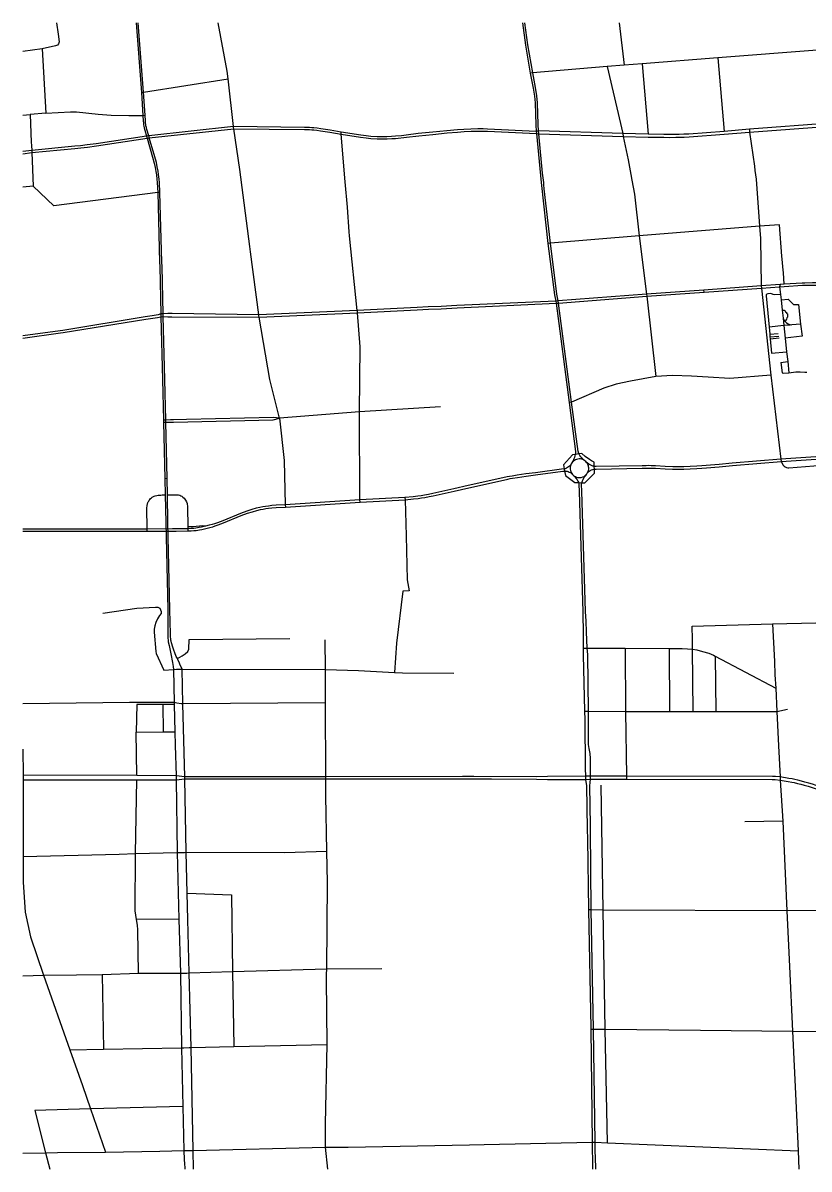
# Model space of a CAD drawing. Header units: inches. Extents: x 13425740 to 13433220, y 3664371 to 3668871.
# Drawn here: x 13425740 to 13428826, y 3664371 to 3668871 of the extents above; entities that cross this region are included whole.
import ezdxf

# ---------------------------------------------------------------- set-up
doc = ezdxf.new("R2010")
doc.units = ezdxf.units.IN
doc.header["$MEASUREMENT"] = 0

msp = doc.modelspace()

# ---------------------------------------------------------------- linework, layer by layer
for points in [[(13425870.9, 3668870.6), (13425877.8, 3668826.1), (13425881.3, 3668796.3), (13425879.9, 3668788.5), (13425875.7, 3668783.4), (13425867.5, 3668780.4), (13425815.3, 3668768.4), (13425829.9, 3668516.1), (13425768.1, 3668511.6)], [(13426183.6, 3668870.6), (13426204.8, 3668597.6), (13426210.4, 3668507.5), (13426211.9, 3668485.2), (13426212.4, 3668480.7), (13426212.8, 3668476.8), (13426213.6, 3668470.4), (13426214.4, 3668465.5), (13426215.9, 3668458.3), (13426218.2, 3668449.3), (13426224.7, 3668425.8), (13426225.8, 3668422), (13426227, 3668417.9), (13426248.9, 3668343), (13426255.2, 3668320), (13426258.9, 3668303.3), (13426262, 3668287.3), (13426263.8, 3668274.5), (13426265.8, 3668256.8), (13426267, 3668243.9), (13426268.8, 3668205.1), (13426276.3, 3667931.3)], [(13426285.4, 3667931.4), (13426277.4, 3668205.4), (13426275.6, 3668244.5), (13426274.4, 3668257.7), (13426272.3, 3668275.6), (13426270.5, 3668288.7), (13426267.3, 3668305), (13426263.5, 3668322.1), (13426257.1, 3668345.3), (13426235.8, 3668419), (13426234.6, 3668423.2), (13426233.5, 3668427), (13426226.5, 3668451.5), (13426224.3, 3668460.2), (13426222.8, 3668467.1), (13426222, 3668471.7), (13426221.3, 3668477.8), (13426220.9, 3668481.6), (13426220.5, 3668485.9), (13426218.9, 3668508), (13426213.3, 3668598.2), (13426192.2, 3668870.6)], [(13426630.4, 3667993.2), (13426590.7, 3668295.7), (13426567.1, 3668455.4), (13426566.4, 3668459.7), (13426566, 3668463.6), (13426545.8, 3668651.4), (13426541.2, 3668680.8), (13426505.6, 3668870.6)], [(13427701.1, 3668870.6), (13427713.1, 3668783), (13427731.9, 3668673.3), (13427743.5, 3668614.9), (13427748, 3668582.6), (13427750.4, 3668556.7), (13427754, 3668471), (13427755.2, 3668444.4), (13427755.6, 3668436.2)], [(13427764.8, 3668434.9), (13427764.4, 3668446.3), (13427763.3, 3668471.4), (13427759.7, 3668557.3), (13427757.3, 3668583.7), (13427752.8, 3668616.4), (13427741.3, 3668674.1), (13427741.1, 3668675), (13427722.3, 3668784.4), (13427710.5, 3668870.6)], [(13428080.7, 3668870.6), (13428100.5, 3668704.8)], [(13425815.3, 3668768.4), (13425739.5, 3668758.8)], [(13428960.7, 3668769.1), (13428951.6, 3668768.5), (13428858.7, 3668763.1), (13428468.1, 3668733.1), (13428171.3, 3668710.3), (13428100.5, 3668704.8), (13428033.9, 3668699.7), (13427741.3, 3668674.1), (13427731.9, 3668673.3)], [(13428171.3, 3668710.3), (13428194.2, 3668433.9)], [(13428468.1, 3668733.1), (13428492.5, 3668444.8)], [(13428033.9, 3668699.7), (13428095.3, 3668436.2)], [(13426204.8, 3668597.6), (13426213.3, 3668598.2), (13426545.8, 3668651.4)], [(13425739.5, 3668509), (13425768.1, 3668511.6), (13425772.4, 3668403)], [(13425829.9, 3668516.1), (13425926.2, 3668521.9)], [(13425926.2, 3668521.9), (13425949.9, 3668521.4)], [(13425949.9, 3668521.4), (13426035.6, 3668511.9), (13426085.5, 3668508.9), (13426155.1, 3668506.5), (13426210.4, 3668507.5), (13426218.9, 3668508)], [(13428983.7, 3668480.8), (13428973.5, 3668481.5), (13428908, 3668476.9), (13428592.1, 3668453), (13428492.5, 3668444.8), (13428354.7, 3668434.3), (13428335.1, 3668433.6), (13428316.3, 3668433), (13428303, 3668432.8), (13428277.7, 3668432.6), (13428255.7, 3668432.8), (13428194.2, 3668433.9), (13428095.3, 3668436.2)], [(13427244.1, 3668430.3), (13427226.4, 3668427.7), (13427202.5, 3668425.4), (13427187.1, 3668424.4), (13427169.1, 3668423.7), (13427152, 3668423.6), (13427131.1, 3668424), (13427106.2, 3668425.3), (13427087.8, 3668427), (13427066.8, 3668429.5), (13426989.8, 3668442.3), (13426946.5, 3668449.2), (13426909, 3668455.1), (13426894.9, 3668457), (13426882, 3668458.4), (13426874.2, 3668459.1), (13426865.2, 3668459.7), (13426855.8, 3668460.2), (13426845.1, 3668460.5), (13426566, 3668463.6), (13426233.5, 3668427), (13426224.7, 3668425.8), (13426027.3, 3668396), (13425991.6, 3668391.3), (13425966, 3668388.6), (13425943, 3668386.2), (13425774.1, 3668370.2), (13425739.5, 3668365.5)], [(13425739.5, 3668357.2), (13425775.1, 3668362.1), (13425943.8, 3668378), (13425966.8, 3668380.4), (13425992.5, 3668383.1), (13426028.5, 3668387.9), (13426227, 3668417.9), (13426235.8, 3668419), (13426567.1, 3668455.4), (13426844.9, 3668452.3), (13426855.5, 3668452), (13426864.8, 3668451.5), (13426873.6, 3668450.9), (13426881.2, 3668450.2), (13426894, 3668448.9), (13426907.8, 3668447), (13426945.2, 3668441.1), (13426988.5, 3668434.2), (13426989.5, 3668434), (13427065.7, 3668421.4), (13427086.9, 3668418.8), (13427105.6, 3668417.2), (13427130.8, 3668415.8), (13427152, 3668415.4), (13427169.3, 3668415.5), (13427187.5, 3668416.2), (13427203.1, 3668417.2), (13427246, 3668421.6)], [(13427020.6, 3668049.9), (13427013.4, 3668147.2), (13427004.5, 3668246.9), (13426989.5, 3668434), (13426989.8, 3668442.3)], [(13427755.2, 3668444.4), (13427564.2, 3668454), (13427547.1, 3668454.3), (13427526.1, 3668454.3), (13427498.9, 3668453.4), (13427471.1, 3668452.2), (13427445.8, 3668450.2), (13427404.7, 3668446.7), (13427348.8, 3668441.1), (13427291.2, 3668436.2)], [(13427294.2, 3668427.6), (13427349.7, 3668433), (13427405.5, 3668438.5), (13427446.5, 3668442.1), (13427471.6, 3668444), (13427499.2, 3668445.2), (13427526.2, 3668446.1), (13427547, 3668446.1), (13427563.9, 3668445.8), (13427755.6, 3668436.2), (13427764.8, 3668434.9)], [(13428095.3, 3668436.2), (13427764.4, 3668446.3), (13427755.2, 3668444.4)], [(13428096.8, 3668424.8), (13428194, 3668422.5), (13428255.5, 3668421.4), (13428277.7, 3668421.2), (13428303.1, 3668421.4), (13428316.6, 3668421.6), (13428335.5, 3668422.2), (13428355.4, 3668422.9), (13428493.4, 3668433.5), (13428593, 3668441.6), (13428908.8, 3668465.5), (13428974.3, 3668470.1), (13428984.5, 3668471.7)], [(13428592.1, 3668453), (13428593, 3668441.6), (13428611.8, 3668308.2)], [(13425772.4, 3668403), (13425773.3, 3668389.7)], [(13427291.2, 3668436.2), (13427244.1, 3668430.3)], [(13427246, 3668421.6), (13427294.2, 3668427.6)], [(13427755.6, 3668436.2), (13427774.3, 3668244.3)], [(13427784.7, 3668243.8), (13427780, 3668280.7), (13427764.8, 3668434.9)], [(13427764.8, 3668434.9), (13428096.8, 3668424.8)], [(13428095.3, 3668436.2), (13428096.8, 3668424.8)], [(13428096.8, 3668424.8), (13428116.1, 3668333.6), (13428126.6, 3668275.7)], [(13425773.3, 3668389.7), (13425774.1, 3668370.2), (13425775.1, 3668362.1), (13425779.4, 3668229.1), (13425739.5, 3668225.2)], [(13428611.8, 3668308.2), (13428613.9, 3668291.2)], [(13428126.6, 3668275.7), (13428130.5, 3668253.3)], [(13428613.9, 3668291.2), (13428618.7, 3668257.6), (13428631.9, 3668073), (13428635.9, 3668023.9), (13428638.9, 3667837.9), (13428639.5, 3667829.1), (13428676.7, 3667487.8), (13428715.8, 3667157.7), (13428716.5, 3667148.3)], [(13426277.4, 3668205.4), (13426268.8, 3668205.1), (13425861, 3668153), (13425779.4, 3668229.1)], [(13427774.3, 3668244.3), (13427775.5, 3668231.9)], [(13427775.5, 3668231.9), (13427801.2, 3668005.2), (13427827.1, 3667803.6), (13427832.3, 3667778.5), (13427832.8, 3667769.8), (13427884.4, 3667380.8), (13427909.3, 3667187.3), (13427909.4, 3667185.3), (13427909.4, 3667182.9), (13427909.1, 3667179.7), (13427908.6, 3667176.5), (13427908.5, 3667175.6), (13427907.3, 3667170.7), (13427905.6, 3667165), (13427903, 3667158.6), (13427899.6, 3667151.5), (13427895.2, 3667143.8)], [(13427785.3, 3668234.4), (13427784.7, 3668243.8)], [(13427946.3, 3667151.7), (13427939.7, 3667157.1), (13427934.3, 3667162.4), (13427930, 3667167.6), (13427926.6, 3667172.4), (13427924.1, 3667176.8), (13427923.3, 3667178.6), (13427922.4, 3667180.6), (13427921.2, 3667183.8), (13427920.6, 3667186.3), (13427920.2, 3667187.8), (13427920.2, 3667188.4), (13427893.8, 3667381.9), (13427842.4, 3667770.6), (13427841.7, 3667779.3), (13427836.4, 3667805.2), (13427810.6, 3668005.9), (13427785.7, 3668219.3), (13427785.3, 3668234.4)], [(13428130.5, 3668253.3), (13428140.6, 3668198.1), (13428159.9, 3668034.4), (13428188.3, 3667806), (13428189, 3667797.2), (13428224.8, 3667482.6)], [(13428719.7, 3667955.3), (13428709.9, 3668077.2), (13428631.9, 3668073)], [(13427022.1, 3668035.3), (13427020.6, 3668049.9)], [(13427063.3, 3666988.8), (13427062.8, 3666997.5), (13427061.3, 3667343.8), (13427063.7, 3667599.4), (13427053.4, 3667732.6), (13427053, 3667737.2), (13427052.6, 3667741.3), (13427022.1, 3668035.3)], [(13428631.9, 3668073), (13428159.9, 3668034.4), (13427810.6, 3668005.9), (13427801.2, 3668005.2)], [(13426633.4, 3667972), (13426630.4, 3667993.2)], [(13426747.2, 3667318.7), (13426709, 3667470.4), (13426666.8, 3667715.4), (13426666, 3667720), (13426665.4, 3667724.2), (13426633.4, 3667972)], [(13428721.7, 3667930.4), (13428719.7, 3667955.3)], [(13426276.3, 3667931.3), (13426276.9, 3667913.7)], [(13426276.9, 3667913.7), (13426281, 3667727.9), (13426281.7, 3667716.2), (13426287.6, 3667470.7), (13426291.4, 3667311.2), (13426291.6, 3667302.7), (13426296.8, 3667080.8), (13426298.3, 3667017.4), (13426300.9, 3666909.3)], [(13426286.1, 3667914.7), (13426285.4, 3667931.4)], [(13426308.5, 3666909.5), (13426306.8, 3667017.6), (13426305.4, 3667081.4), (13426300.4, 3667302.9), (13426300.2, 3667311.3), (13426296.3, 3667470.8), (13426290.8, 3667717.4), (13426290.3, 3667728.5), (13426286.1, 3667914.7)], [(13428722.8, 3667912.6), (13428721.7, 3667930.4)], [(13428725.4, 3667889.6), (13428722.8, 3667912.6)], [(13428728.2, 3667844.8), (13428725.4, 3667889.6)], [(13428799, 3667849.1), (13428728.2, 3667844.8), (13428712.6, 3667843.6), (13428638.9, 3667837.9), (13428413.5, 3667821.9), (13428188.3, 3667806), (13427841.7, 3667779.3), (13427832.3, 3667778.5)], [(13427832.8, 3667769.8), (13427842.4, 3667770.6), (13428189, 3667797.2), (13428414.2, 3667813.2), (13428639.5, 3667829.1), (13428710.9, 3667834.6), (13428728.8, 3667836), (13428800.6, 3667840.4)], [(13428414.2, 3667813.2), (13428413.5, 3667821.9)], [(13428714.1, 3667804.9), (13428691.5, 3667803), (13428684.9, 3667803.7), (13428682.6, 3667805), (13428678.6, 3667807.3), (13428674.5, 3667808), (13428664.1, 3667807.3), (13428660.2, 3667805.9), (13428658.2, 3667803.5), (13428658, 3667798.7), (13428667, 3667704.1), (13428669.3, 3667676.4), (13428670.4, 3667663.4), (13428671.9, 3667648.8), (13428672.9, 3667637.8), (13428673.7, 3667630.5), (13428679.2, 3667574), (13428738.3, 3667579.3)], [(13428712.6, 3667843.6), (13428710.9, 3667834.6), (13428714.1, 3667804.9), (13428716.4, 3667783.5), (13428720.8, 3667742.7), (13428724.1, 3667711.3), (13428727.3, 3667682), (13428732.6, 3667632.5), (13428738.3, 3667579.3), (13428742.4, 3667541), (13428747.1, 3667497.4)], [(13428809.9, 3667849.4), (13428799, 3667849.1)], [(13428800.6, 3667840.4), (13428812.9, 3667840.9)], [(13429055.6, 3667847.7), (13429046.4, 3667848), (13428888.7, 3667850.1), (13428887.1, 3667850.1), (13428839.6, 3667850.3), (13428809.9, 3667849.4)], [(13428812.9, 3667840.9), (13428839.7, 3667841.5), (13428887.1, 3667841.5), (13428888.8, 3667841.4), (13429047.7, 3667838.7), (13429056.9, 3667838.6)], [(13427832.3, 3667778.5), (13427443.8, 3667761.1), (13427381.2, 3667757.8)], [(13427381.9, 3667748.4), (13427444.3, 3667752.4), (13427832.8, 3667769.8)], [(13428716.4, 3667783.5), (13428744.5, 3667785.5), (13428758.3, 3667772), (13428765.1, 3667764.6), (13428784.3, 3667765.5), (13428793.2, 3667688.4), (13428758.3, 3667685.1), (13428752.3, 3667684.5), (13428727.3, 3667682), (13428669.3, 3667676.4)], [(13426308.7, 3667729.7), (13426290.3, 3667728.5), (13426281, 3667727.9), (13426270.7, 3667725), (13426247.2, 3667720.9), (13426219.3, 3667716.5), (13425895.7, 3667663.6), (13425886.1, 3667662.1), (13425739.6, 3667641.6)], [(13425739.6, 3667632.8), (13425887.4, 3667653.4), (13425897, 3667655), (13426221.6, 3667707.6), (13426249.5, 3667711.1), (13426268, 3667713.9), (13426281.7, 3667716.2), (13426290.8, 3667717.4), (13426308.9, 3667717)], [(13426325, 3667729.7), (13426308.7, 3667729.7)], [(13426308.9, 3667717), (13426324.4, 3667717)], [(13426324.4, 3667717), (13426666.8, 3667715.4), (13427053.4, 3667732.6), (13427287.5, 3667744.6), (13427332.1, 3667746.3)], [(13427330.8, 3667756), (13427287, 3667753.4), (13427052.6, 3667741.3), (13426665.4, 3667724.2), (13426325, 3667729.7)], [(13427381.2, 3667757.8), (13427330.8, 3667756)], [(13427332.1, 3667746.3), (13427381.9, 3667748.4)], [(13428720.8, 3667742.7), (13428728.7, 3667742.5), (13428733.1, 3667740.5), (13428734.3, 3667735.4), (13428737.8, 3667734.4), (13428738, 3667730.8), (13428741.3, 3667727.9), (13428741.7, 3667715.1), (13428739, 3667712.1), (13428738.2, 3667707.2), (13428734.7, 3667703.5), (13428732.1, 3667698.2)], [(13428724.1, 3667711.3), (13428728.7, 3667702.3), (13428732.1, 3667698.2), (13428737.6, 3667693.2), (13428744.3, 3667689.1), (13428750.6, 3667686.1), (13428758.3, 3667685.1)], [(13428793.2, 3667688.4), (13428799.1, 3667640.4), (13428732.6, 3667632.5)], [(13428671.9, 3667648.8), (13428704.7, 3667651.7)], [(13428672.9, 3667637.8), (13428707.3, 3667641.3)], [(13428673.7, 3667630.5), (13428708.8, 3667634.1)], [(13428715.4, 3667537.8), (13428742.4, 3667541)], [(13428715.4, 3667537.8), (13428720.1, 3667497.3)], [(13428720.1, 3667497.3), (13428725.6, 3667495.5), (13428747.1, 3667497.4), (13428774.2, 3667500.4), (13428791.4, 3667500.7), (13428809.7, 3667499.5), (13428817, 3667499.3)], [(13428676.7, 3667487.8), (13428515.3, 3667474.2), (13428430.5, 3667479.3), (13428364.4, 3667484), (13428290.5, 3667486.8), (13428224.8, 3667482.6), (13428124.9, 3667463.6), (13428069, 3667452.8), (13428020.2, 3667437.2), (13427893.8, 3667381.9), (13427884.4, 3667380.8)], [(13427379, 3667363.5), (13427061.3, 3667343.8), (13426747.2, 3667318.7)], [(13426319.6, 3667311.8), (13426300.2, 3667311.3), (13426291.4, 3667311.2)], [(13426331, 3667311.9), (13426319.6, 3667311.8)], [(13426747.2, 3667318.7), (13426722.8, 3667321.3), (13426381.8, 3667313.5), (13426331, 3667311.9)], [(13426331.3, 3667303.7), (13426722.4, 3667312.8), (13426747.2, 3667318.7)], [(13426747.2, 3667318.7), (13426765.7, 3667152.7), (13426769.5, 3666978.7), (13426770, 3666970)], [(13426291.6, 3667302.7), (13426300.4, 3667302.9), (13426319.7, 3667303.4)], [(13426319.7, 3667303.4), (13426331.3, 3667303.7)], [(13427934.1, 3667180.1), (13427923.3, 3667178.6), (13427908.6, 3667176.5), (13427897.1, 3667174.9)], [(13427982.7, 3667146), (13427972.4, 3667150.7), (13427963.8, 3667156.3), (13427947.2, 3667168.8), (13427934.1, 3667180.1)], [(13429009.9, 3667177.1), (13428715.8, 3667157.7), (13428524.4, 3667141.7), (13428472.9, 3667137), (13428422.6, 3667132.8), (13428404.7, 3667131.3), (13428385.3, 3667130.1), (13428359.3, 3667129.1), (13428334.1, 3667128.2), (13428318.7, 3667128), (13428290.8, 3667128.3), (13428261.4, 3667129.5), (13428223.9, 3667131.5), (13428206, 3667132.2), (13428196.2, 3667132.4), (13428186.7, 3667132.2), (13428171.4, 3667131.9), (13427990.1, 3667128.7), (13427989.5, 3667128.7), (13427987.7, 3667128.7), (13427985, 3667129), (13427983.2, 3667129.3), (13427981.4, 3667129.7), (13427977.1, 3667130.8), (13427972.3, 3667132.5), (13427967, 3667135.1), (13427961.4, 3667138.5), (13427955.7, 3667143), (13427949.9, 3667148.7)], [(13427892.7, 3667140), (13427889.5, 3667134.8), (13427885.9, 3667130.5), (13427882.1, 3667127.1), (13427878.3, 3667124.5), (13427874.5, 3667122.6), (13427871.1, 3667121.2), (13427868.2, 3667120.3), (13427865.3, 3667119.7), (13427863.9, 3667119.5), (13427751.6, 3667104.7), (13427714.7, 3667100.1), (13427680.2, 3667094.8), (13427660, 3667091.7), (13427650.5, 3667090.1), (13427641.5, 3667088.3), (13427612.7, 3667081.5), (13427487.9, 3667054.6)], [(13427897.1, 3667174.9), (13427862.6, 3667135.2)], [(13427862.6, 3667135.2), (13427865.3, 3667119.7), (13427866.7, 3667110.9), (13427869.7, 3667093.3)], [(13427895.2, 3667143.8), (13427892.7, 3667140), (13427890.8, 3667135.9), (13427889.3, 3667131.6), (13427888.5, 3667127.2), (13427888.1, 3667122.6), (13427888.3, 3667118.2), (13427889.1, 3667113.9), (13427890.4, 3667109.4), (13427892.4, 3667105.1), (13427894.8, 3667101.1), (13427897.7, 3667097.5), (13427901.1, 3667094.2)], [(13427946.3, 3667151.7), (13427942.3, 3667154.3), (13427938, 3667156.3), (13427933.5, 3667157.7), (13427928.9, 3667158.5), (13427924.2, 3667158.8), (13427918.6, 3667158.3), (13427913.2, 3667156.9), (13427909, 3667155.2), (13427905, 3667153), (13427901.4, 3667150.4), (13427898.1, 3667147.3), (13427895.2, 3667143.8)], [(13427949.9, 3667148.7), (13427946.3, 3667151.7)], [(13427951.9, 3667097.7), (13427955.4, 3667102.3), (13427958.2, 3667107.5), (13427960.1, 3667113), (13427961.1, 3667118.7), (13427961.3, 3667123.4), (13427960.8, 3667128.1), (13427959.7, 3667132.8), (13427958.1, 3667137.2), (13427955.9, 3667141.4), (13427953.1, 3667145.2), (13427949.9, 3667148.7)], [(13427955.4, 3667102.3), (13427958.8, 3667106.9), (13427962.9, 3667110.5), (13427967.4, 3667113.3), (13427972, 3667115.5), (13427976.7, 3667117), (13427981, 3667118.1), (13427983.6, 3667118.5), (13427984.8, 3667118.7), (13427987.8, 3667119.1), (13427989.8, 3667119.2), (13427990.5, 3667119.2), (13428171.6, 3667122.5), (13428186.9, 3667122.9), (13428196.2, 3667123), (13428205.7, 3667122.9), (13428223.5, 3667122.1), (13428261, 3667120.2), (13428290.5, 3667119), (13428318.7, 3667118.7), (13428334.3, 3667118.8), (13428359.6, 3667119.7), (13428385.8, 3667120.8), (13428405.3, 3667122), (13428423.4, 3667123.5), (13428473.7, 3667127.6), (13428525.2, 3667132.4), (13428716.5, 3667148.3), (13429010.5, 3667167.7)], [(13427984.1, 3667102.6), (13427983.6, 3667118.5), (13427983.2, 3667129.3), (13427982.7, 3667146)], [(13428716.5, 3667148.3), (13428724.8, 3667133.8), (13428728.1, 3667129.9), (13428732.3, 3667127.2), (13428738.4, 3667124.8), (13428742.7, 3667124), (13428746.3, 3667123.8), (13429008.9, 3667144.1)], [(13427490.6, 3667045.5), (13427614.7, 3667073), (13427643.3, 3667079.7), (13427652.1, 3667081.5), (13427661.4, 3667083), (13427681.6, 3667086.1), (13427715.9, 3667091.4), (13427752.8, 3667096), (13427860.1, 3667110.1), (13427865.1, 3667110.7), (13427865.7, 3667110.8), (13427866.7, 3667110.9), (13427869.6, 3667110.9), (13427872.7, 3667110.7), (13427876.4, 3667110.1), (13427880.4, 3667109), (13427884.7, 3667107.4), (13427889.2, 3667105), (13427893.5, 3667101.7), (13427897.7, 3667097.5)], [(13427869.7, 3667093.3), (13427906.9, 3667065.8)], [(13427901.1, 3667094.2), (13427904.9, 3667091.5), (13427909, 3667089.2), (13427913.3, 3667087.4), (13427917.8, 3667086.3), (13427922.5, 3667085.7), (13427927.2, 3667085.7), (13427931.9, 3667086.3), (13427937.5, 3667087.9), (13427942.8, 3667090.4), (13427947.6, 3667093.7), (13427951.9, 3667097.7)], [(13427901.1, 3667094.2), (13427907.3, 3667087.9), (13427912.1, 3667082), (13427915.9, 3667076.7), (13427918.7, 3667071.9), (13427920.6, 3667067.8), (13427921.4, 3667065.6), (13427921.9, 3667064.4), (13427922.6, 3667061.6), (13427922.9, 3667059.6), (13427923, 3667058.4), (13427923, 3667058), (13427923.5, 3667031.3)], [(13427933.8, 3667031.6), (13427932.8, 3667058.1), (13427932.8, 3667058.5), (13427932.9, 3667059.8), (13427933.1, 3667061.9), (13427934, 3667065.5), (13427934.9, 3667068.4), (13427936.5, 3667072.8), (13427939, 3667078), (13427942.2, 3667083.9), (13427946.5, 3667090.4), (13427951.9, 3667097.7)], [(13427945.4, 3667065.4), (13427984.1, 3667102.6)], [(13426305.4, 3667081.4), (13426296.8, 3667080.8)], [(13427487.9, 3667054.6), (13427431.3, 3667040.9)], [(13427433.2, 3667032.3), (13427490.6, 3667045.5)], [(13427906.9, 3667065.8), (13427921.4, 3667065.6), (13427934, 3667065.5), (13427945.4, 3667065.4)], [(13426227.3, 3666874.7), (13426227.2, 3666883.5), (13426226.7, 3666967.6), (13426226.9, 3666973.4), (13426227.5, 3666978.5), (13426228.2, 3666981.5), (13426230.2, 3666987.2), (13426231.4, 3666990.1), (13426233.3, 3666993.4), (13426235.4, 3666996.5), (13426238.2, 3667000.1), (13426240.9, 3667003.2), (13426243.9, 3667005.8), (13426247.1, 3667008.3), (13426250.3, 3667010.3), (13426254.6, 3667012.2), (13426258.6, 3667013.5), (13426264.9, 3667015), (13426271.1, 3667016.2), (13426275.4, 3667016.7), (13426281.2, 3667017.1), (13426286, 3667017.2), (13426298.3, 3667017.4)], [(13426306.8, 3667017.6), (13426325.2, 3667017.9)], [(13426325.2, 3667017.9), (13426338.1, 3667018.1)], [(13426338.1, 3667018.1), (13426345.8, 3667018), (13426350.4, 3667017.3), (13426355.8, 3667015.9), (13426359.7, 3667014.3), (13426363.8, 3667012.2), (13426368, 3667009), (13426372.5, 3667004.6), (13426375.3, 3667001.3), (13426378.4, 3666996.8), (13426381.5, 3666990.5), (13426383.9, 3666984.3), (13426385.1, 3666979.2), (13426385.7, 3666974.6), (13426386, 3666969.5), (13426387.1, 3666891.8)], [(13427431.3, 3667040.9), (13427348.6, 3667022.9), (13427332.3, 3667019.4), (13427316.1, 3667016.3), (13427303.7, 3667014.3), (13427289.7, 3667012.3), (13427272.1, 3667010.2), (13427239.7, 3667007.3), (13427062.8, 3666997.5), (13426769.5, 3666978.7), (13426733.9, 3666976.6), (13426716.3, 3666975.3), (13426703.3, 3666973.8), (13426692.1, 3666972.2), (13426681, 3666970.4), (13426670.2, 3666968.3), (13426655.2, 3666964.8), (13426637.9, 3666959.9), (13426618.4, 3666953.5), (13426594, 3666945), (13426524.5, 3666915.9), (13426513.9, 3666912), (13426503.3, 3666908), (13426492, 3666904.3), (13426482.2, 3666901.2), (13426471.4, 3666898.3), (13426455.9, 3666894.3), (13426440.9, 3666890.8), (13426431.1, 3666888.9), (13426418.7, 3666886.9), (13426410, 3666885.8), (13426399.7, 3666885.1), (13426387.2, 3666884.7)], [(13426387.4, 3666876), (13426400.1, 3666876.4), (13426410.8, 3666877.1), (13426419.9, 3666878.2), (13426432.6, 3666880.3), (13426442.7, 3666882.2), (13426458, 3666885.8), (13426473.6, 3666889.8), (13426484.7, 3666892.7), (13426494.7, 3666895.9), (13426506.2, 3666899.8), (13426516.9, 3666903.8), (13426527.7, 3666907.7), (13426597.1, 3666936.9), (13426621.1, 3666945.2), (13426640.4, 3666951.5), (13426657.4, 3666956.3), (13426672.1, 3666959.7), (13426682.6, 3666961.8), (13426693.4, 3666963.6), (13426704.4, 3666965.1), (13426717.2, 3666966.6), (13426734.5, 3666967.9), (13426770, 3666970), (13427063.3, 3666988.8), (13427240.4, 3666998.6), (13427273, 3667001.5), (13427290.9, 3667003.6), (13427305, 3667005.7), (13427317.6, 3667007.6), (13427334.1, 3667010.8), (13427350.4, 3667014.3), (13427433.2, 3667032.3)], [(13427239.7, 3667007.3), (13427240.4, 3666998.6), (13427244.9, 3666856.8)], [(13427923.5, 3667031.3), (13427937.8, 3666558.8)], [(13427948, 3666559.1), (13427933.8, 3667031.6)], [(13426300.9, 3666909.3), (13426308.7, 3666567.4)], [(13426316, 3666567.3), (13426308.5, 3666909.5)], [(13426326.6, 3666884.1), (13426227.2, 3666883.5), (13425739.6, 3666883.5)], [(13425739.6, 3666874.7), (13426227.3, 3666874.7), (13426326.7, 3666875.6)], [(13426341.5, 3666884.3), (13426326.6, 3666884.1)], [(13426326.7, 3666875.6), (13426341.7, 3666875.6)], [(13426387.2, 3666884.7), (13426341.5, 3666884.3)], [(13426341.7, 3666875.6), (13426387.4, 3666876)], [(13426455.9, 3666894.3), (13426444.4, 3666896.5), (13426407.4, 3666892.3), (13426387.1, 3666891.8)], [(13426387.1, 3666891.8), (13426387.2, 3666884.7)], [(13426387.2, 3666884.7), (13426387.4, 3666876)], [(13427244.9, 3666856.8), (13427247.9, 3666684.2)], [(13427247.9, 3666684.2), (13427255.6, 3666640.7), (13427231.7, 3666639.5), (13427206.1, 3666435.8), (13427198.3, 3666320.4)], [(13426053.5, 3666553.5), (13426187.3, 3666572.6), (13426260.2, 3666576.8), (13426269.4, 3666576.5), (13426276.9, 3666572.6), (13426280.2, 3666566.9), (13426282.6, 3666559.4), (13426282, 3666551.7), (13426275.4, 3666543.6), (13426267.9, 3666530.8), (13426261.1, 3666515.9), (13426257.5, 3666503), (13426255.1, 3666490.5), (13426255.4, 3666479.1), (13426261.1, 3666402.4), (13426263.1, 3666394.9), (13426293.3, 3666329.8), (13426330.8, 3666332.3)], [(13426308.7, 3666567.4), (13426308.7, 3666518.7), (13426308.8, 3666483.2), (13426308.9, 3666462.8), (13426309.1, 3666453.7), (13426309.4, 3666448.2), (13426309.8, 3666444.9), (13426310.4, 3666440.8), (13426313.2, 3666426.1), (13426320.5, 3666393.6), (13426327.3, 3666359.1), (13426329.7, 3666343.9), (13426330.8, 3666332.3), (13426333.1, 3666202.1), (13426333.3, 3666194.8), (13426336.1, 3666087.1), (13426337.4, 3666035.2), (13426340.8, 3665914.6), (13426341, 3665898.2), (13426345.6, 3665613.7), (13426351.9, 3665352), (13426358.2, 3665139.5), (13426362.5, 3664847.1), (13426366.8, 3664616.3), (13426371.9, 3664442.9)], [(13426341.7, 3666383.7), (13426335.9, 3666396.9), (13426331.9, 3666407.9), (13426326.5, 3666423.5), (13426323.8, 3666432.2), (13426322.3, 3666437.3), (13426321.1, 3666443.1), (13426320.4, 3666447.2), (13426319.9, 3666452.1), (13426319.3, 3666460.9), (13426318.7, 3666472.9), (13426317.7, 3666517.9), (13426316, 3666567.3)], [(13427937.8, 3666558.8), (13427939, 3666468), (13427939.8, 3666415.2), (13427940, 3666389.8), (13427944.9, 3666168.1), (13427945.4, 3666136.1), (13427947.7, 3665943.6), (13427948, 3665912.9), (13427948.4, 3665900.6), (13427952.1, 3665875.8), (13427955.5, 3665705.2), (13427956.1, 3665665.6)], [(13427968.1, 3665900.9), (13427968.4, 3665912.8), (13427968, 3665937.8), (13427967.6, 3665989), (13427967.3, 3665995.3), (13427966.6, 3666001.8), (13427965.5, 3666008.2), (13427962.8, 3666021.4), (13427961.5, 3666030), (13427960.9, 3666037.2), (13427960.4, 3666044.2), (13427960.5, 3666167.8), (13427957.2, 3666390.7), (13427954.5, 3666416.1), (13427952.7, 3666480.5), (13427950.9, 3666521.4), (13427948, 3666559.1)], [(13428367.5, 3666502.7), (13428683.1, 3666511.9)], [(13428367.8, 3666494.7), (13428367.5, 3666502.7)], [(13428683.1, 3666511.9), (13429251.3, 3666524.4), (13429261.5, 3666524.5)], [(13428683.1, 3666511.9), (13428690, 3666363.9)], [(13428368.1, 3666457.6), (13428367.8, 3666494.7)], [(13428371.1, 3666167), (13428368.5, 3666411.6), (13428368.1, 3666457.6)], [(13426345.9, 3666374.9), (13426365.1, 3666385.7), (13426377.2, 3666394), (13426387.7, 3666403), (13426391.5, 3666411.6), (13426392.4, 3666449.9), (13426788.1, 3666453.7)], [(13426932.2, 3665134.2), (13426932.3, 3665156.9), (13426935.6, 3665495.9), (13426933, 3665618.9), (13426928.4, 3665836.2), (13426928.6, 3665902.3), (13426928.6, 3665910.5), (13426927.7, 3666200.5), (13426927.4, 3666332.5), (13426926, 3666448.6)], [(13427939.8, 3666415.2), (13427954.5, 3666416.1), (13428104.2, 3666415.6), (13428277.4, 3666415), (13428300.7, 3666414.9), (13428328.4, 3666414.3), (13428349, 3666413.4), (13428368.5, 3666411.6), (13428386.1, 3666409), (13428408.5, 3666403), (13428432.6, 3666395.8), (13428450.9, 3666388.6), (13428457.7, 3666385), (13428695.4, 3666259.1)], [(13428104.2, 3666415.6), (13428105.8, 3666167.5), (13428109.6, 3665913), (13428109.6, 3665900.8)], [(13428277.4, 3666415), (13428278, 3666167.2)], [(13426354.5, 3666357), (13426347.7, 3666371.1), (13426345.9, 3666374.9), (13426341.7, 3666383.7)], [(13428457.7, 3666385), (13428460.1, 3666166.9)], [(13426330.8, 3666332.3), (13426342.4, 3666332.8)], [(13426342.4, 3666332.8), (13426355.7, 3666333.3)], [(13426380.5, 3665614.3), (13426375.2, 3665902.3), (13426375.3, 3665910.5), (13426367.3, 3666196.9), (13426365.1, 3666333.7), (13426356.3, 3666353.1), (13426354.5, 3666357)], [(13426355.7, 3666333.3), (13426365.1, 3666333.7), (13426927.4, 3666332.5), (13427057.4, 3666327.7), (13427198.3, 3666320.4), (13427229.4, 3666318.8), (13427431.8, 3666317.6)], [(13428690, 3666363.9), (13428692.4, 3666310.7)], [(13428692.4, 3666310.7), (13428695.4, 3666259.1), (13428699.8, 3666166.5)], [(13426343.8, 3666200.4), (13426333.1, 3666202.1), (13426158.3, 3666202), (13425739.6, 3666197.6)], [(13426333.3, 3666194.8), (13426288.9, 3666194.7), (13426187, 3666194.6), (13426184.1, 3666086.6), (13426290.2, 3666087), (13426336.1, 3666087.1)], [(13426288.9, 3666194.7), (13426290.2, 3666087)], [(13426361.4, 3666197.7), (13426343.8, 3666200.4)], [(13426927.7, 3666200.5), (13426367.3, 3666196.9), (13426361.4, 3666197.7)], [(13427944.9, 3666168.1), (13427960.5, 3666167.8), (13428105.8, 3666167.5), (13428278, 3666167.2), (13428371.1, 3666167), (13428460.1, 3666166.9), (13428699.8, 3666166.5)], [(13428699.8, 3666166.5), (13428741.7, 3666175.9)], [(13428699.8, 3666166.5), (13428706.6, 3666032.8)], [(13426187, 3665915.2), (13426184.1, 3666086.6)], [(13425739.6, 3666019.1), (13425740.1, 3665916.9), (13425740.1, 3665899), (13425740.4, 3665714.6), (13425740.2, 3665597.4), (13425741, 3665497), (13425749, 3665378.7), (13425769.3, 3665282.6), (13425820.4, 3665131.7), (13425924.4, 3664839), (13425974, 3664699.3), (13426004.5, 3664606.7), (13426063.8, 3664437.6)], [(13428706.6, 3666032.8), (13428712.8, 3665910.2), (13428713.4, 3665897.6)], [(13426340.8, 3665914.6), (13426187, 3665915.2), (13425740.1, 3665916.9), (13425739.6, 3665916.9)], [(13425739.6, 3665899), (13425740.1, 3665899), (13426186.4, 3665898.4), (13426341, 3665898.2)], [(13426193.9, 3665140.3), (13426190.3, 3665310.2), (13426188.8, 3665328.1), (13426185.2, 3665350.2), (13426180.7, 3665385.1), (13426181, 3665609), (13426186.4, 3665898.4)], [(13427465.2, 3665912.5), (13426928.6, 3665910.5), (13426375.3, 3665910.5), (13426340.8, 3665914.6)], [(13426341, 3665898.2), (13426375.2, 3665902.3), (13426928.6, 3665902.3), (13427466, 3665902.3)], [(13427510.6, 3665912.3), (13427465.2, 3665912.5)], [(13427466, 3665902.3), (13427510.5, 3665902.3)], [(13427510.5, 3665902.3), (13427579, 3665902.1), (13427755.5, 3665902), (13427798.9, 3665900.3), (13427948.4, 3665900.6)], [(13427948, 3665912.9), (13427798.9, 3665912.4), (13427756.1, 3665910.4), (13427510.6, 3665912.3)], [(13428712.8, 3665910.2), (13428695.1, 3665911.7), (13428683.3, 3665912.3), (13428109.6, 3665913), (13428008.9, 3665912.9), (13427968.4, 3665912.8), (13427948, 3665912.9)], [(13427948.4, 3665900.6), (13427968.1, 3665900.9), (13428008.9, 3665900.8), (13428109.6, 3665900.8), (13428681.9, 3665900.1), (13428693.8, 3665899.6), (13428713.4, 3665897.6)], [(13427967.6, 3665719.7), (13427965.9, 3665875.8), (13427968.1, 3665900.9)], [(13428035, 3664474.2), (13428026.1, 3664919.9), (13428018.2, 3665387.3), (13428009.8, 3665877.4)], [(13429497.1, 3665580.8), (13429486.5, 3665585), (13429484.1, 3665585.9), (13429452.3, 3665599.9), (13429408, 3665620.5), (13429181, 3665725.8), (13428913, 3665852.8), (13428897.8, 3665859.7), (13428882.7, 3665866), (13428867.7, 3665871.9), (13428854.5, 3665876.6), (13428839.8, 3665881.5), (13428825, 3665886), (13428809.8, 3665890.2), (13428796.5, 3665893.6), (13428782, 3665897.2), (13428770.3, 3665899.8), (13428759.7, 3665902.1), (13428746.6, 3665904.6), (13428712.8, 3665910.2)], [(13428713.4, 3665897.6), (13428722.8, 3665735.9), (13428739.3, 3665384.8)], [(13428713.4, 3665897.6), (13428744.5, 3665892.7), (13428758.4, 3665890), (13428768.4, 3665887.8), (13428780.9, 3665884.6), (13428793.7, 3665881.2), (13428807, 3665878), (13428822.6, 3665873.9), (13428838.1, 3665869.2), (13428849.7, 3665865.4), (13428863.6, 3665860.4), (13428879.7, 3665854.2), (13428897, 3665846.7), (13428921.9, 3665834.9), (13429083.1, 3665757.4), (13429175.1, 3665713.2), (13429186.3, 3665708), (13429457.1, 3665581.9), (13429474.3, 3665574.7), (13429486.8, 3665569.9), (13429491.7, 3665568.3), (13429497.2, 3665566.4)], [(13427971.3, 3665387.8), (13427967.8, 3665705.2), (13427967.6, 3665719.7)], [(13428722.8, 3665735.9), (13428573.6, 3665733.6)], [(13427956.1, 3665665.6), (13427960.3, 3665387.8)], [(13425740.2, 3665597.4), (13426118.1, 3665606.4), (13426181, 3665609), (13426345.6, 3665613.7), (13426353.3, 3665613.8)], [(13426353.3, 3665613.8), (13426373.6, 3665614.1)], [(13426373.6, 3665614.1), (13426380.5, 3665614.3)], [(13426380.5, 3665614.3), (13426766.6, 3665613.5), (13426933, 3665618.9)], [(13426407.5, 3664443.5), (13426399.7, 3664847.8), (13426392.6, 3665140.7), (13426386.8, 3665351.1), (13426384.4, 3665453.6), (13426380.5, 3665614.3)], [(13426384.4, 3665453.6), (13426558.8, 3665447.1)], [(13426558.8, 3665447.1), (13426562.9, 3665146.2), (13426567.8, 3664851.5)], [(13427960.3, 3665387.8), (13427969, 3664924.9), (13427969, 3664920.5), (13427974.2, 3664476.3), (13427975.4, 3664376.8), (13427975.6, 3664370.6)], [(13427971.3, 3665387.8), (13427960.3, 3665387.8)], [(13427988.7, 3664370.6), (13427988.5, 3664376.4), (13427987, 3664445.5), (13427986.2, 3664476.4), (13427980.1, 3664920.4), (13427971.3, 3665387.8)], [(13428739.3, 3665384.8), (13428018.2, 3665387.3), (13427971.3, 3665387.8)], [(13428959.3, 3665385.4), (13428739.3, 3665384.8)], [(13428739.3, 3665384.8), (13428749.7, 3665165.8), (13428761.4, 3664911.6), (13428774.1, 3664638.9), (13428783.5, 3664442.2), (13428786, 3664370.6)], [(13426351.9, 3665352), (13426185.2, 3665350.2)], [(13426383.3, 3665140.4), (13426392.6, 3665140.7), (13426562.9, 3665146.2), (13426932.3, 3665156.9), (13427149, 3665157.7)], [(13425739.6, 3665129.7), (13425820.4, 3665131.7), (13425950.3, 3665133.6), (13426050.6, 3665135), (13426193.9, 3665140.3), (13426358.2, 3665139.5), (13426364.8, 3665139.8)], [(13426050.6, 3665135), (13426055.4, 3664841.4)], [(13426364.8, 3665139.8), (13426383.3, 3665140.4)], [(13426927.5, 3664456.1), (13426927.2, 3664548.1), (13426934, 3664859.5), (13426932.1, 3665117.2)], [(13426932.1, 3665117.2), (13426932.2, 3665134.2)], [(13427969, 3664920.5), (13427980.1, 3664920.4), (13428026.1, 3664919.9), (13428400.6, 3664915.7), (13428761.4, 3664911.6), (13429133.1, 3664907.5), (13429613.9, 3664902.1)], [(13425924.4, 3664839), (13426055.4, 3664841.4), (13426362.5, 3664847.1), (13426370.9, 3664847.1)], [(13426370.9, 3664847.1), (13426392, 3664847.5)], [(13426392, 3664847.5), (13426399.7, 3664847.8), (13426567.8, 3664851.5), (13426934, 3664859.5)], [(13426366.8, 3664616.3), (13426004.5, 3664606.7), (13425786, 3664600.7)], [(13425786, 3664600.7), (13425828.4, 3664434.7), (13425845.7, 3664370.6)], [(13427550.3, 3664467.3), (13427974.2, 3664476.3), (13427986.2, 3664476.4)], [(13427986.2, 3664476.4), (13428035, 3664474.2), (13428783.5, 3664442.2)], [(13425739.6, 3664432.7), (13425828.4, 3664434.7), (13425875.6, 3664435.8), (13426063.8, 3664437.6), (13426277.2, 3664440.9), (13426371.9, 3664442.9), (13426378.8, 3664443.2)], [(13426371.9, 3664442.9), (13426372.9, 3664408.8), (13426373.8, 3664391.1), (13426374.9, 3664375.5), (13426375.6, 3664370.6)], [(13426378.8, 3664443.2), (13426400.5, 3664443.4)], [(13426400.5, 3664443.4), (13426407.5, 3664443.5), (13426927.5, 3664456.1), (13426999, 3664456.7)], [(13426409.1, 3664370.6), (13426407.5, 3664443.5)], [(13426936.7, 3664370.6), (13426927.5, 3664456.1)], [(13426999, 3664456.7), (13427016.2, 3664456.5)], [(13427016.2, 3664456.5), (13427492.7, 3664466.4)], [(13427492.7, 3664466.4), (13427550.3, 3664467.3)]]:
    msp.add_lwpolyline(points)

doc.saveas('drawing.dxf')
